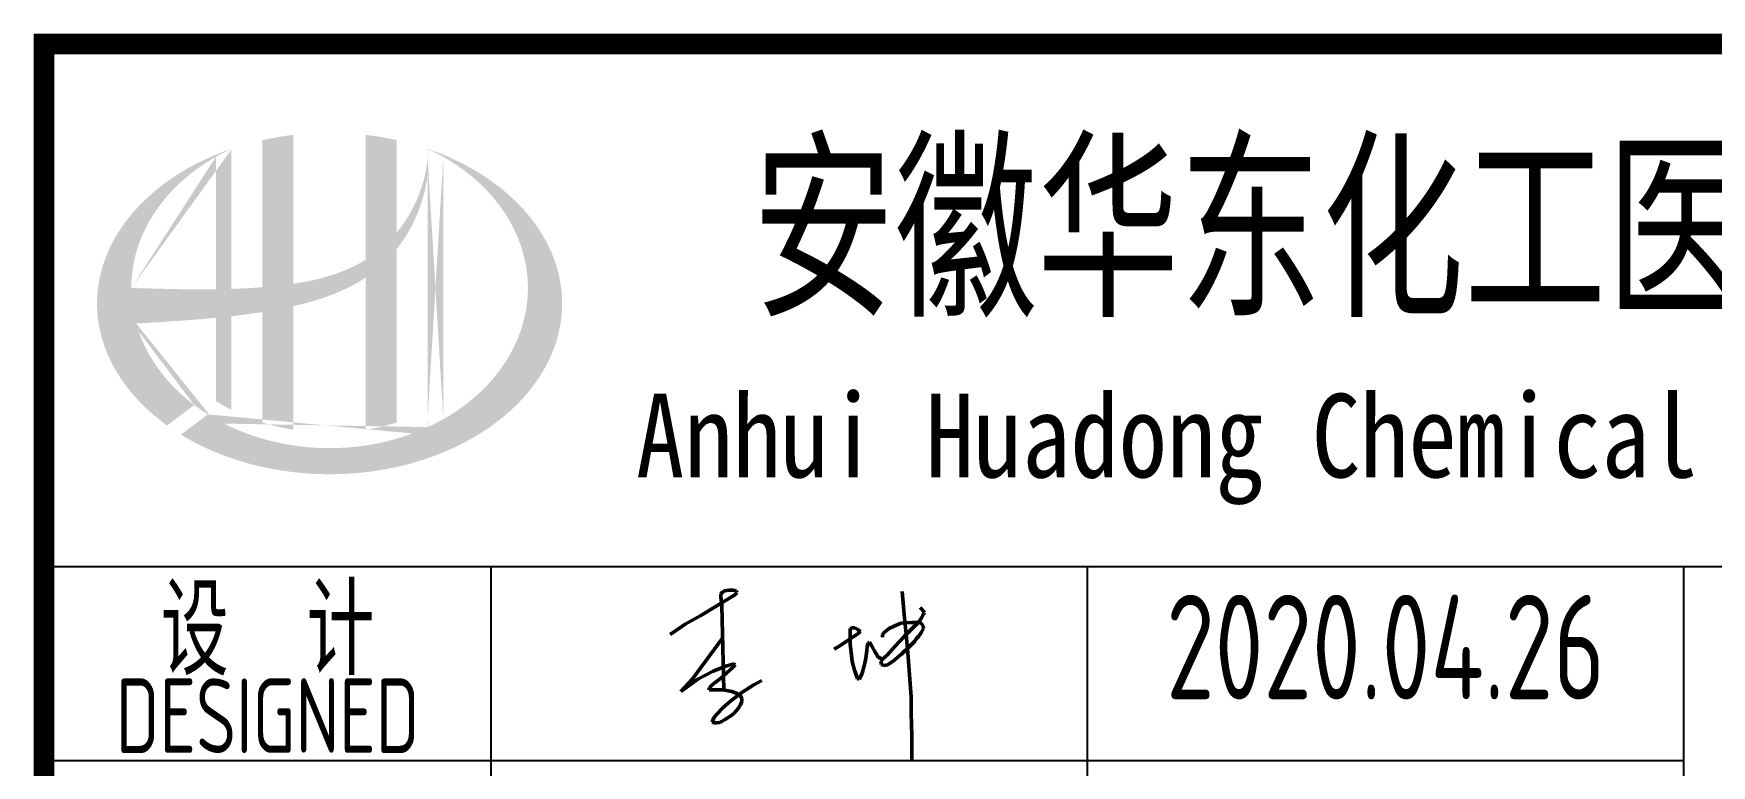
# Model space of a CAD drawing. Extents: x 1151645 to 1632247, y -116298 to 25377.
# Drawn here: x 1227171 to 1232799, y -96415 to -93963 of the extents above; entities that cross this region are included whole.
import ezdxf
from ezdxf.enums import TextEntityAlignment as Align

# ---------------------------------------------------------------- set-up
doc = ezdxf.new("R2010")
doc.units = 0
doc.header["$LTSCALE"] = 1000
doc.header["$MEASUREMENT"] = 0
doc.linetypes.add('2', pattern=[18.5, 12, -3, 0.5, -3])
doc.layers.get('0').update_dxf_attribs({"linetype": 'CONTINUOUS'})
doc.styles.add('AHD', font='sceie.shx', dxfattribs={"width": 0.7, "bigfont": 'sceic.shx'})
doc.styles.add('ECEC_TQ_S', font='')
doc.styles.add('sceie', font='sceie.shx', dxfattribs={"width": 0.7, "bigfont": 'sceic.shx'})
doc.styles.get('ECEC_TQ_S').set_extended_font_data('SimSun')

# ---------------------------------------------------------------- blocks, each defined once
blk = doc.blocks.new('qm')
at = {"lineweight": 50}
for p, q in [((-943370.6, -984436), (-943386.4, -984438.4)), ((-943358.3, -984436), (-943370.6, -984436)), ((-943347.6, -984439), (-943358.3, -984436)), ((-943465.8, -984521.4), (-943349.4, -984450.5)), ((-943396.1, -984445.4), (-943398.8, -984448.7)), ((-943398.8, -984448.7), (-943398.8, -984459)), ((-943398.8, -984459), (-943396.1, -984488.1)), ((-943386.4, -984438.4), (-943396.1, -984445.4)), ((-943396.1, -984488.1), (-943388.7, -984770.8)), ((-943349.4, -984450.5), (-943345.2, -984444.2)), ((-943345.2, -984444.2), (-943347.6, -984439)), ((-942790.9, -984440.7), (-942784.5, -984517.7)), ((-943547.1, -984570.6), (-943518.6, -984549.7)), ((-943518.6, -984549.7), (-943465.8, -984521.4)), ((-942815.2, -984555.8), (-942795.5, -984547)), ((-942795.5, -984547), (-942776.7, -984545.2)), ((-942784.5, -984517.7), (-942777.6, -984585.2)), ((-942776.7, -984545.2), (-942759.3, -984544.3)), ((-942759.3, -984544.3), (-942749.6, -984544.3)), ((-942752.8, -984559.9), (-942732.9, -984539.7)), ((-942749.6, -984544.3), (-942735.7, -984544.7)), ((-942735.7, -984544.7), (-942730, -984545.5)), ((-942732.9, -984539.7), (-942725.5, -984529.5)), ((-942718.3, -984507.7), (-942730.2, -984494.8)), ((-942730, -984545.5), (-942723.8, -984550.4)), ((-942725.5, -984529.5), (-942719.1, -984516.7)), ((-942723.8, -984550.4), (-942720.8, -984557)), ((-942719.1, -984516.7), (-942717.3, -984511)), ((-942717.3, -984511), (-942718.3, -984507.7)), ((-943568.4, -984584.4), (-943547.1, -984570.6)), ((-943393.3, -984596.7), (-943493.3, -984731.8)), ((-942978.2, -984608), (-942959.2, -984595.7)), ((-942960.5, -984562), (-942964.8, -984565.1)), ((-942964.8, -984565.1), (-942964.8, -984617.8)), ((-942950, -984562), (-942960.5, -984562)), ((-942959.2, -984595.7), (-942938.6, -984581.8)), ((-942941.4, -984566.4), (-942950, -984562)), ((-942930.9, -984574.6), (-942941.4, -984566.4)), ((-942938.6, -984581.8), (-942930.9, -984574.6)), ((-942857.2, -984594.1), (-942856.4, -984584.4)), ((-942856.4, -984584.4), (-942848.4, -984575.4)), ((-942848.4, -984575.4), (-942834.4, -984564.4)), ((-942834.4, -984564.4), (-942815.2, -984555.8)), ((-942814.3, -984623.8), (-942783, -984590.7)), ((-942783, -984590.7), (-942752.8, -984559.9)), ((-942777.6, -984585.2), (-942772.2, -984646.7)), ((-942742.2, -984598.4), (-942749.8, -984607.7)), ((-942736.3, -984591.1), (-942742.2, -984598.4)), ((-942730.4, -984584.2), (-942736.3, -984591.1)), ((-942725.6, -984577.1), (-942730.4, -984584.2)), ((-942722.2, -984570.7), (-942725.6, -984577.1)), ((-942719.7, -984563.8), (-942722.2, -984570.7)), ((-942720.8, -984557), (-942719.7, -984563.8)), ((-943018.8, -984634.4), (-942999.9, -984622.2)), ((-942999.9, -984622.2), (-942978.2, -984608)), ((-942964.8, -984617.8), (-942962.1, -984644.3)), ((-942962.1, -984644.3), (-942958.8, -984675)), ((-942912.2, -984664.1), (-942909.6, -984639.3)), ((-942909.6, -984639.3), (-942907.9, -984623.6)), ((-942907.9, -984623.6), (-942904.7, -984613.7)), ((-942904.7, -984613.7), (-942900.5, -984610.6)), ((-942900.5, -984610.6), (-942892.1, -984623.8)), ((-942892.1, -984623.8), (-942882.9, -984641.9)), ((-942882.9, -984641.9), (-942871.2, -984660.5)), ((-942871.2, -984660.5), (-942856.6, -984667.4)), ((-942855.7, -984666.2), (-942842.5, -984654.6)), ((-942842.5, -984654.6), (-942814.3, -984623.8)), ((-942802.7, -984658.6), (-942815.9, -984670.1)), ((-942792.4, -984649.6), (-942802.7, -984658.6)), ((-942781.5, -984639.7), (-942792.4, -984649.6)), ((-942772.3, -984630.7), (-942781.5, -984639.7)), ((-942761.4, -984620.1), (-942772.3, -984630.7)), ((-942772.2, -984646.7), (-942766.2, -984719.5)), ((-942749.8, -984607.7), (-942761.4, -984620.1)), ((-943476, -984734.3), (-943425.2, -984707.2)), ((-943425.2, -984707.2), (-943382.4, -984690.6)), ((-943357.6, -984694.6), (-943400.6, -984732)), ((-943382.4, -984690.6), (-943355, -984683.3)), ((-943350.7, -984686.1), (-943357.6, -984694.6)), ((-943355, -984683.3), (-943350.7, -984686.1)), ((-942958.8, -984675), (-942951.1, -984704.5)), ((-942951.1, -984704.5), (-942940.7, -984732.2)), ((-942935, -984735.3), (-942925, -984714.3)), ((-942925, -984714.3), (-942916.9, -984685.4)), ((-942916.9, -984685.4), (-942912.2, -984664.1)), ((-942860.9, -984673.9), (-942855.7, -984666.2)), ((-942860.9, -984684.9), (-942860.9, -984673.9)), ((-942850.6, -984688.5), (-942860.9, -984684.9)), ((-942840.3, -984686.5), (-942850.6, -984688.5)), ((-942827.9, -984678.2), (-942840.3, -984686.5)), ((-942815.9, -984670.1), (-942827.9, -984678.2)), ((-943493.3, -984731.8), (-943532.7, -984775.8)), ((-943532.7, -984775.8), (-943476, -984734.3)), ((-943426.7, -984752.5), (-943437.7, -984764.8)), ((-943437.7, -984764.8), (-943437.7, -984770)), ((-943437.7, -984770), (-943392.9, -984770)), ((-943400.6, -984732), (-943426.7, -984752.5)), ((-943392.9, -984770), (-943380.2, -984772.5)), ((-943380.2, -984772.5), (-943361.5, -984776)), ((-943328.1, -984779), (-943287.8, -984753.7)), ((-943287.8, -984753.7), (-943261.2, -984739.1)), ((-942940.7, -984732.2), (-942935, -984735.3)), ((-942766.2, -984719.5), (-942760.9, -984794)), ((-943413.6, -984852.5), (-943391, -984829.4)), ((-943391, -984829.4), (-943365.3, -984806.5)), ((-943365.3, -984806.5), (-943328.1, -984779)), ((-943361.5, -984776), (-943344.6, -984782.3)), ((-943344.6, -984782.3), (-943334.6, -984788.5)), ((-943333, -984820.9), (-943340.3, -984832.4)), ((-943334.6, -984788.5), (-943328.5, -984800.6)), ((-943328.5, -984809.7), (-943333, -984820.9)), ((-943328.5, -984800.6), (-943328.5, -984809.7)), ((-942760.9, -984794), (-942760.9, -984848.2)), ((-943427.9, -984878.6), (-943422.3, -984863.8)), ((-943424, -984881), (-943427.9, -984878.6)), ((-943412.8, -984881), (-943424, -984881)), ((-943422.3, -984863.8), (-943413.6, -984852.5)), ((-943401.6, -984879.3), (-943412.8, -984881)), ((-943397, -984875.8), (-943401.6, -984879.3)), ((-943387.2, -984871.2), (-943397, -984875.8)), ((-943377.6, -984865.5), (-943387.2, -984871.2)), ((-943364.9, -984856.8), (-943377.6, -984865.5)), ((-943354.6, -984848.2), (-943364.9, -984856.8)), ((-943347.5, -984841), (-943354.6, -984848.2)), ((-943340.3, -984832.4), (-943347.5, -984841)), ((-942760.9, -984848.2), (-942758, -984923.5)), ((-942758, -984923.5), (-942758, -985007.1))]:
    blk.add_line(p, q, dxfattribs=at)
at = {"style": 'sceie', "width": 0.8}
for p in [(-941169.6, -984626.3), (-941208.7, -985276.9), (-941182.6, -985940.5), (-941143.6, -986591.1), (-941130.5, -987189.7)]:
    blk.add_attdef('2020.04.26', text='', height=350, dxfattribs=at).set_placement(p, align=Align.MIDDLE)

msp = doc.modelspace()

# ---------------------------------------------------------------- hatches: boundary and pattern name
h = msp.add_hatch(color=256)
edge = h.paths.add_edge_path()
edge.add_spline(control_points=[(1228042.9, -94876.4), (1228049, -94875.1), (1228055.1, -94873.6), (1228104.2, -94861.8), (1228146.8, -94848.8), (1228221.8, -94817.6), (1228254.7, -94800.7), (1228285.6, -94780.1)], knot_values=[61.629012, 61.629012, 61.629012, 61.629012, 63.330431, 63.330431, 75.353634, 75.353634, 85.398649, 85.398649, 85.398649, 85.398649], degree=3, periodic=0)
edge.add_line((1228285.6, -94780.1), (1228285.6, -95290.3))
edge.add_spline(control_points=[(1228285.6, -95290.3), (1228302.7, -95287.6), (1228319.7, -95284.2), (1228354.5, -95276.2), (1228372.2, -95271.4), (1228389.6, -95265.9)], knot_values=[4.908456, 4.908456, 4.908456, 4.908456, 4.992821, 4.992821, 5.083034, 5.083034, 5.083034, 5.083034], degree=3, periodic=0)
edge.add_line((1228389.6, -95265.9), (1228389.6, -94684.5))
edge.add_spline(control_points=[(1228389.6, -94684.5), (1228398.2, -94673.5), (1228406.4, -94662.2), (1228432.5, -94622.5), (1228448.1, -94592.6), (1228477.4, -94519.8), (1228488.6, -94476), (1228493.3, -94430.7), (1228493.4, -94429.4), (1228493.6, -94428.1)], knot_values=[97.991744, 97.991744, 97.991744, 97.991744, 101.64219, 101.64219, 110.337975, 110.337975, 121.934322, 121.934322, 122.270691, 122.270691, 122.270691, 122.270691], degree=3, periodic=0)
edge.add_line((1228493.6, -94428.1), (1228493.6, -94357.7))
edge.add_spline(control_points=[(1228493.6, -94357.7), (1228493.5, -94365.3), (1228493.1, -94373), (1228492.5, -94380.7)], knot_values=[126.194075, 126.194075, 126.194075, 126.194075, 128.396762, 128.396762, 128.396762, 128.396762], degree=3, periodic=0)
edge.add_spline(control_points=[(1228492.5, -94380.7), (1228492.1, -94386.9), (1228491.5, -94393.1), (1228490.7, -94399.3)], knot_values=[124.417049, 124.417049, 124.417049, 124.417049, 126.194075, 126.194075, 126.194075, 126.194075], degree=3, periodic=0)
edge.add_spline(control_points=[(1228490.7, -94399.3), (1228489.5, -94408.5), (1228488.1, -94417.6), (1228486.3, -94426.7)], knot_values=[121.80529, 121.80529, 121.80529, 121.80529, 124.417049, 124.417049, 124.417049, 124.417049], degree=3, periodic=0)
edge.add_spline(control_points=[(1228486.3, -94426.7), (1228483.9, -94438.8), (1228481, -94451), (1228477.5, -94463)], knot_values=[118.31574, 118.31574, 118.31574, 118.31574, 121.80529, 121.80529, 121.80529, 121.80529], degree=3, periodic=0)
edge.add_spline(control_points=[(1228477.5, -94463), (1228474, -94475.1), (1228469.9, -94487.1), (1228465.4, -94499)], knot_values=[114.795988, 114.795988, 114.795988, 114.795988, 118.31574, 118.31574, 118.31574, 118.31574], degree=3, periodic=0)
edge.add_spline(control_points=[(1228465.4, -94499), (1228460.9, -94510.7), (1228455.9, -94522.2), (1228450.5, -94533.5)], knot_values=[111.329641, 111.329641, 111.329641, 111.329641, 114.795988, 114.795988, 114.795988, 114.795988], degree=3, periodic=0)
edge.add_spline(control_points=[(1228450.5, -94533.5), (1228445, -94545.1), (1228438.9, -94556.4), (1228432.5, -94567.5)], knot_values=[107.79529, 107.79529, 107.79529, 107.79529, 111.329641, 111.329641, 111.329641, 111.329641], degree=3, periodic=0)
edge.add_spline(control_points=[(1228432.5, -94567.5), (1228426.2, -94578.3), (1228419.4, -94588.9), (1228412.3, -94599.2)], knot_values=[104.343579, 104.343579, 104.343579, 104.343579, 107.79529, 107.79529, 107.79529, 107.79529], degree=3, periodic=0)
edge.add_spline(control_points=[(1228412.3, -94599.2), (1228405.1, -94609.5), (1228397.5, -94619.6), (1228389.6, -94629.3)], knot_values=[100.8507, 100.8507, 100.8507, 100.8507, 104.343579, 104.343579, 104.343579, 104.343579], degree=3, periodic=0)
edge.add_line((1228389.6, -94629.3), (1228389.6, -94320))
edge.add_spline(control_points=[(1228389.6, -94320), (1228355.5, -94312.4), (1228320.7, -94306.6), (1228285.6, -94302.5)], knot_values=[4.423999, 4.423999, 4.423999, 4.423999, 4.558741, 4.558741, 4.558741, 4.558741], degree=3, periodic=0)
edge.add_line((1228285.6, -94302.5), (1228285.6, -94720.6))
edge.add_spline(control_points=[(1228285.6, -94720.6), (1228213.6, -94765.2), (1228129.4, -94788.4), (1228042.9, -94801.4)], knot_values=[63.246215, 63.246215, 63.246215, 63.246215, 87.689124, 87.689124, 87.689124, 87.689124], degree=3, periodic=0)
edge.add_line((1228042.9, -94801.4), (1228042.9, -94302.5))
edge.add_spline(control_points=[(1228042.9, -94302.5), (1228007.7, -94306.6), (1227972.9, -94312.4), (1227938.9, -94320)], knot_values=[4.866038, 4.866038, 4.866038, 4.866038, 5.000777, 5.000777, 5.000777, 5.000777], degree=3, periodic=0)
edge.add_line((1227938.9, -94320), (1227938.9, -94812.8))
edge.add_spline(control_points=[(1227938.9, -94812.8), (1227937.2, -94813), (1227902.3, -94815.6), (1227867.6, -94817.4), (1227834.9, -94818.4)], knot_values=[43.657356, 43.657356, 43.657356, 43.657356, 44.134253, 53.497092, 53.497092, 53.497092, 53.497092], degree=3, periodic=0)
edge.add_line((1227834.9, -94818.4), (1227834.9, -94349.3))
edge.add_spline(control_points=[(1227834.9, -94349.3), (1227817.8, -94355.1), (1227801.1, -94361.4), (1227784.7, -94368.1)], knot_values=[5.14157, 5.14157, 5.14157, 5.14157, 5.212921, 5.212921, 5.212921, 5.212921], degree=3, periodic=0)
edge.add_spline(control_points=[(1227784.7, -94368.1), (1227777.8, -94371), (1227770.9, -94373.9), (1227738.7, -94388.1), (1227714.2, -94400.3), (1227690.7, -94413.5)], knot_values=[5.212921, 5.212921, 5.212921, 5.212921, 5.24296, 5.24296, 5.355623, 5.355623, 5.355623, 5.355623], degree=3, periodic=0)
edge.add_spline(control_points=[(1227690.7, -94413.5), (1227675.8, -94421.9), (1227661.4, -94430.6), (1227647.4, -94439.7)], knot_values=[5.355623, 5.355623, 5.355623, 5.355623, 5.426974, 5.426974, 5.426974, 5.426974], degree=3, periodic=0)
edge.add_spline(control_points=[(1227647.4, -94439.7), (1227640, -94444.5), (1227632.7, -94449.5), (1227619.2, -94458.9), (1227612.9, -94463.5), (1227606.8, -94468.1)], knot_values=[5.426974, 5.426974, 5.426974, 5.426974, 5.464765, 5.464765, 5.498325, 5.498325, 5.498325, 5.498325], degree=3, periodic=0)
edge.add_spline(control_points=[(1227606.8, -94468.1), (1227580.8, -94487.6), (1227556.7, -94508.5), (1227534.8, -94530.5)], knot_values=[5.498325, 5.498325, 5.498325, 5.498325, 5.641027, 5.641027, 5.641027, 5.641027], degree=3, periodic=0)
edge.add_spline(control_points=[(1227534.8, -94530.5), (1227527.8, -94537.5), (1227521, -94544.6), (1227500.6, -94567.2), (1227487.7, -94583), (1227475.9, -94599.2)], knot_values=[5.641027, 5.641027, 5.641027, 5.641027, 5.686569, 5.686569, 5.783729, 5.783729, 5.783729, 5.783729], degree=3, periodic=0)
edge.add_spline(control_points=[(1227475.9, -94599.2), (1227460.8, -94620), (1227447.5, -94641.4), (1227434.4, -94666.4), (1227432.8, -94669.5), (1227431.2, -94672.7)], knot_values=[5.783729, 5.783729, 5.783729, 5.783729, 5.908374, 5.908374, 5.92643, 5.92643, 5.92643, 5.92643], degree=3, periodic=0)
edge.add_spline(control_points=[(1227431.2, -94672.7), (1227418.7, -94697.8), (1227408.7, -94723.5), (1227401.2, -94749.4)], knot_values=[5.92643, 5.92643, 5.92643, 5.92643, 6.069132, 6.069132, 6.069132, 6.069132], degree=3, periodic=0)
edge.add_spline(control_points=[(1227401.2, -94749.4), (1227397.9, -94760.5), (1227395.2, -94771.7), (1227389.8, -94797.8), (1227387.5, -94812.9), (1227386.1, -94827.9)], knot_values=[6.069132, 6.069132, 6.069132, 6.069132, 6.130179, 6.130179, 6.211834, 6.211834, 6.211834, 6.211834], degree=3, periodic=0)
edge.add_spline(control_points=[(1227386.1, -94827.9), (1227384.9, -94841.1), (1227384.2, -94854.3), (1227384.2, -94867.5)], knot_values=[6.211834, 6.211834, 6.211834, 6.211834, 6.283185, 6.283185, 6.283185, 6.283185], degree=3, periodic=0)
edge.add_spline(control_points=[(1227384.2, -94867.5), (1227384.2, -94876.8), (1227384.5, -94886.1), (1227385.2, -94895.5)], knot_values=[6.283185, 6.283185, 6.283185, 6.283185, 6.333655, 6.333655, 6.333655, 6.333655], degree=3, periodic=0)
edge.add_spline(control_points=[(1227385.2, -94895.5), (1227386.4, -94914.1), (1227388.9, -94932.7), (1227392.7, -94951.2)], knot_values=[6.333655, 6.333655, 6.333655, 6.333655, 6.434594, 6.434594, 6.434594, 6.434594], degree=3, periodic=0)
edge.add_spline(control_points=[(1227392.7, -94951.2), (1227392.9, -94952.5), (1227393.2, -94953.7), (1227397.1, -94972.2), (1227401.9, -94989.4), (1227407.8, -95006.4)], knot_values=[6.434594, 6.434594, 6.434594, 6.434594, 6.441278, 6.441278, 6.535532, 6.535532, 6.535532, 6.535532], degree=3, periodic=0)
edge.add_spline(control_points=[(1227407.8, -95006.4), (1227414, -95024.6), (1227421.5, -95042.7), (1227430.3, -95060.4)], knot_values=[6.535532, 6.535532, 6.535532, 6.535532, 6.636471, 6.636471, 6.636471, 6.636471], degree=3, periodic=0)
edge.add_spline(control_points=[(1227430.3, -95060.4), (1227432.5, -95064.9), (1227434.8, -95069.4), (1227444.1, -95087), (1227451.8, -95100.1), (1227460.2, -95112.9)], knot_values=[6.636471, 6.636471, 6.636471, 6.636471, 6.661894, 6.661894, 6.73741, 6.73741, 6.73741, 6.73741], degree=3, periodic=0)
edge.add_spline(control_points=[(1227460.2, -95112.9), (1227471.3, -95130.1), (1227483.7, -95146.9), (1227497.3, -95163.2)], knot_values=[6.73741, 6.73741, 6.73741, 6.73741, 6.838349, 6.838349, 6.838349, 6.838349], degree=3, periodic=0)
edge.add_spline(control_points=[(1227497.3, -95163.2), (1227503.2, -95170.4), (1227509.3, -95177.5), (1227523.8, -95193.4), (1227532.4, -95202.3), (1227541.3, -95210.9)], knot_values=[6.838349, 6.838349, 6.838349, 6.838349, 6.88251, 6.88251, 6.939288, 6.939288, 6.939288, 6.939288], degree=3, periodic=0)
edge.add_spline(control_points=[(1227541.3, -95210.9), (1227557, -95226.3), (1227573.9, -95241.1), (1227591.8, -95255.3)], knot_values=[6.939288, 6.939288, 6.939288, 6.939288, 7.040227, 7.040227, 7.040227, 7.040227], degree=3, periodic=0)
edge.add_spline(control_points=[(1227591.8, -95255.3), (1227600.7, -95262.4), (1227609.9, -95269.3), (1227619.4, -95276.1)], knot_values=[7.040227, 7.040227, 7.040227, 7.040227, 7.090696, 7.090696, 7.090696, 7.090696], degree=3, periodic=0)
edge.add_line((1227619.4, -95276.1), (1227710.5, -95207.7))
edge.add_ellipse((1228164.2, -94815.5), major_axis=(665, 0), ratio=0.806676, start_angle=192.819, end_angle=226.9853, ccw=False)
edge.add_spline(control_points=[(1227515.8, -94934.5), (1227539.8, -94933), (1227563.9, -94931.6), (1227652.6, -94926.1), (1227717.4, -94921.7), (1227782.9, -94915.4)], knot_values=[11.398263, 11.398263, 11.398263, 11.398263, 18.40729, 18.40729, 37.18094, 37.18094, 37.18094, 37.18094], degree=3, periodic=0)
edge.add_line((1227782.9, -94915.4), (1227782.9, -95194.5))
edge.add_spline(control_points=[(1227782.9, -95194.5), (1227786.4, -95196.7), (1227790, -95198.9), (1227807, -95209.1), (1227820.7, -95216.7), (1227834.9, -95223.8)], knot_values=[4.049945, 4.049945, 4.049945, 4.049945, 4.072021, 4.072021, 4.153257, 4.153257, 4.153257, 4.153257], degree=3, periodic=0)
edge.add_line((1227834.9, -95223.8), (1227834.9, -94910))
edge.add_spline(control_points=[(1227834.9, -94910), (1227867.1, -94906.3), (1227899.4, -94902.1), (1227934.3, -94896.7), (1227936.6, -94896.3), (1227938.9, -94896)], knot_values=[42.135009, 42.135009, 42.135009, 42.135009, 51.307228, 51.307228, 51.948574, 51.948574, 51.948574, 51.948574], degree=3, periodic=0)
edge.add_line((1227938.9, -94896), (1227938.9, -95265.9))
edge.add_spline(control_points=[(1227938.9, -95265.9), (1227972.5, -95276.4), (1228007.4, -95284.6), (1228042.9, -95290.3)], knot_values=[4.34174, 4.34174, 4.34174, 4.34174, 4.516316, 4.516316, 4.516316, 4.516316], degree=3, periodic=0)
edge.add_line((1228042.9, -95290.3), (1228042.9, -94876.4))
edge = h.paths.add_edge_path(flags=16)
edge.add_ellipse((1228164.2, -94815.5), major_axis=(665, 0), ratio=0.806676, start_angle=124.9875, end_angle=179.999, ccw=False)
edge.add_line((1227782.9, -94376), (1227782.9, -94819.6))
edge.add_spline(control_points=[(1227782.9, -94819.6), (1227687.5, -94820.9), (1227593.6, -94817.9), (1227499.2, -94815.5)], knot_values=[11.27373, 11.27373, 11.27373, 11.27373, 38.687513, 38.687513, 38.687513, 38.687513], degree=3, periodic=0)
edge = h.paths.add_edge_path()
edge.add_spline(control_points=[(1227665.4, -95306.6), (1227696.4, -95325.6), (1227729.6, -95342.9), (1227814.2, -95380.1), (1227867.5, -95398), (1227978.2, -95424.5), (1228035.7, -95433.2), (1228151.8, -95441), (1228210.5, -95440.1), (1228326, -95428.6), (1228382.9, -95418.1), (1228491.9, -95388), (1228544.1, -95368.5), (1228641, -95321.6), (1228685.8, -95294.3), (1228765.7, -95233.3), (1228800.9, -95199.7), (1228860.2, -95128.3), (1228884.3, -95090.4), (1228920.7, -95012.3), (1228933, -94972), (1228945.6, -94890.8), (1228945.9, -94849.9), (1228934.4, -94768.4), (1228922.6, -94727.9), (1228887, -94649.2), (1228863.2, -94610.9), (1228804.4, -94538.8), (1228769.3, -94504.8), (1228689.5, -94443.2), (1228644.8, -94415.5), (1228563.6, -94375.7), (1228529.2, -94361.5), (1228493.6, -94349.3)], knot_values=[0.886421, 0.886421, 0.886421, 0.886421, 1.040557, 1.040557, 1.261172, 1.261172, 1.481788, 1.481788, 1.702404, 1.702404, 1.92302, 1.92302, 2.143636, 2.143636, 2.364252, 2.364252, 2.584868, 2.584868, 2.805484, 2.805484, 3.026099, 3.026099, 3.246715, 3.246715, 3.46852, 3.46852, 3.690325, 3.690325, 3.91213, 3.91213, 4.133935, 4.133935, 4.283209, 4.283209, 4.283209, 4.283209], degree=3, periodic=0)
edge.add_line((1228493.6, -94349.3), (1228493.6, -94349.3))
edge.add_spline(control_points=[(1228493.6, -94349.4), (1228493.6, -94352.2), (1228493.6, -94354.9), (1228493.6, -94357.7)], knot_values=[128.396762, 128.396762, 128.396762, 128.396762, 129.192193, 129.192193, 129.192193, 129.192193], degree=3, periodic=0)
edge.add_line((1228493.6, -94357.7), (1228493.6, -95281.6))
edge.add_ellipse((1228164.2, -94815.5), major_axis=(665, 0), ratio=0.806676, start_angle=232.1054, end_angle=299.6833, ccw=False)
edge.add_line((1227755.8, -95238.8), (1227665.4, -95306.6))
edge = h.paths.add_edge_path(flags=16)
edge.add_ellipse((1228164.2, -94815.5), major_axis=(665, 0), ratio=0.806676, start_angle=304.9875, end_angle=415.0121, ccw=False)
edge.add_line((1228545.6, -95255), (1228545.6, -94376))
h = msp.add_hatch(color=256)
edge = h.paths.add_edge_path()
edge.add_spline(control_points=[(1228042.9, -94876.4), (1228049, -94875.1), (1228055.1, -94873.6), (1228104.2, -94861.8), (1228146.8, -94848.8), (1228221.8, -94817.6), (1228254.7, -94800.7), (1228285.6, -94780.1)], knot_values=[61.629012, 61.629012, 61.629012, 61.629012, 63.330431, 63.330431, 75.353634, 75.353634, 85.398649, 85.398649, 85.398649, 85.398649], degree=3, periodic=0)
edge.add_line((1228285.6, -94780.1), (1228285.6, -95290.3))
edge.add_spline(control_points=[(1228285.6, -95290.3), (1228302.7, -95287.6), (1228319.7, -95284.2), (1228354.5, -95276.2), (1228372.2, -95271.4), (1228389.6, -95265.9)], knot_values=[4.908456, 4.908456, 4.908456, 4.908456, 4.992821, 4.992821, 5.083034, 5.083034, 5.083034, 5.083034], degree=3, periodic=0)
edge.add_line((1228389.6, -95265.9), (1228389.6, -94684.5))
edge.add_spline(control_points=[(1228389.6, -94684.5), (1228398.2, -94673.5), (1228406.4, -94662.2), (1228432.5, -94622.5), (1228448.1, -94592.6), (1228477.4, -94519.8), (1228488.6, -94476), (1228493.3, -94430.7), (1228493.4, -94429.4), (1228493.6, -94428.1)], knot_values=[97.991744, 97.991744, 97.991744, 97.991744, 101.64219, 101.64219, 110.337975, 110.337975, 121.934322, 121.934322, 122.270691, 122.270691, 122.270691, 122.270691], degree=3, periodic=0)
edge.add_line((1228493.6, -94428.1), (1228493.6, -94357.7))
edge.add_spline(control_points=[(1228493.6, -94357.7), (1228493.5, -94365.3), (1228493.1, -94373), (1228492.5, -94380.7)], knot_values=[126.194075, 126.194075, 126.194075, 126.194075, 128.396762, 128.396762, 128.396762, 128.396762], degree=3, periodic=0)
edge.add_spline(control_points=[(1228492.5, -94380.7), (1228492.1, -94386.9), (1228491.5, -94393.1), (1228490.7, -94399.3)], knot_values=[124.417049, 124.417049, 124.417049, 124.417049, 126.194075, 126.194075, 126.194075, 126.194075], degree=3, periodic=0)
edge.add_spline(control_points=[(1228490.7, -94399.3), (1228489.5, -94408.5), (1228488.1, -94417.6), (1228486.3, -94426.7)], knot_values=[121.80529, 121.80529, 121.80529, 121.80529, 124.417049, 124.417049, 124.417049, 124.417049], degree=3, periodic=0)
edge.add_spline(control_points=[(1228486.3, -94426.7), (1228483.9, -94438.8), (1228481, -94451), (1228477.5, -94463)], knot_values=[118.31574, 118.31574, 118.31574, 118.31574, 121.80529, 121.80529, 121.80529, 121.80529], degree=3, periodic=0)
edge.add_spline(control_points=[(1228477.5, -94463), (1228474, -94475.1), (1228469.9, -94487.1), (1228465.4, -94499)], knot_values=[114.795988, 114.795988, 114.795988, 114.795988, 118.31574, 118.31574, 118.31574, 118.31574], degree=3, periodic=0)
edge.add_spline(control_points=[(1228465.4, -94499), (1228460.9, -94510.7), (1228455.9, -94522.2), (1228450.5, -94533.5)], knot_values=[111.329641, 111.329641, 111.329641, 111.329641, 114.795988, 114.795988, 114.795988, 114.795988], degree=3, periodic=0)
edge.add_spline(control_points=[(1228450.5, -94533.5), (1228445, -94545.1), (1228438.9, -94556.4), (1228432.5, -94567.5)], knot_values=[107.79529, 107.79529, 107.79529, 107.79529, 111.329641, 111.329641, 111.329641, 111.329641], degree=3, periodic=0)
edge.add_spline(control_points=[(1228432.5, -94567.5), (1228426.2, -94578.3), (1228419.4, -94588.9), (1228412.3, -94599.2)], knot_values=[104.343579, 104.343579, 104.343579, 104.343579, 107.79529, 107.79529, 107.79529, 107.79529], degree=3, periodic=0)
edge.add_spline(control_points=[(1228412.3, -94599.2), (1228405.1, -94609.5), (1228397.5, -94619.6), (1228389.6, -94629.3)], knot_values=[100.8507, 100.8507, 100.8507, 100.8507, 104.343579, 104.343579, 104.343579, 104.343579], degree=3, periodic=0)
edge.add_line((1228389.6, -94629.3), (1228389.6, -94320))
edge.add_spline(control_points=[(1228389.6, -94320), (1228355.5, -94312.4), (1228320.7, -94306.6), (1228285.6, -94302.5)], knot_values=[4.423999, 4.423999, 4.423999, 4.423999, 4.558741, 4.558741, 4.558741, 4.558741], degree=3, periodic=0)
edge.add_line((1228285.6, -94302.5), (1228285.6, -94720.6))
edge.add_spline(control_points=[(1228285.6, -94720.6), (1228213.6, -94765.2), (1228129.4, -94788.4), (1228042.9, -94801.4)], knot_values=[63.246215, 63.246215, 63.246215, 63.246215, 87.689124, 87.689124, 87.689124, 87.689124], degree=3, periodic=0)
edge.add_line((1228042.9, -94801.4), (1228042.9, -94302.5))
edge.add_spline(control_points=[(1228042.9, -94302.5), (1228007.7, -94306.6), (1227972.9, -94312.4), (1227938.9, -94320)], knot_values=[4.866038, 4.866038, 4.866038, 4.866038, 5.000777, 5.000777, 5.000777, 5.000777], degree=3, periodic=0)
edge.add_line((1227938.9, -94320), (1227938.9, -94812.8))
edge.add_spline(control_points=[(1227938.9, -94812.8), (1227937.2, -94813), (1227902.3, -94815.6), (1227867.6, -94817.4), (1227834.9, -94818.4)], knot_values=[43.657356, 43.657356, 43.657356, 43.657356, 44.134253, 53.497092, 53.497092, 53.497092, 53.497092], degree=3, periodic=0)
edge.add_line((1227834.9, -94818.4), (1227834.9, -94349.3))
edge.add_spline(control_points=[(1227834.9, -94349.3), (1227817.8, -94355.1), (1227801.1, -94361.4), (1227784.7, -94368.1)], knot_values=[5.14157, 5.14157, 5.14157, 5.14157, 5.212921, 5.212921, 5.212921, 5.212921], degree=3, periodic=0)
edge.add_spline(control_points=[(1227784.7, -94368.1), (1227777.8, -94371), (1227770.9, -94373.9), (1227738.7, -94388.1), (1227714.2, -94400.3), (1227690.7, -94413.5)], knot_values=[5.212921, 5.212921, 5.212921, 5.212921, 5.24296, 5.24296, 5.355623, 5.355623, 5.355623, 5.355623], degree=3, periodic=0)
edge.add_spline(control_points=[(1227690.7, -94413.5), (1227675.8, -94421.9), (1227661.4, -94430.6), (1227647.4, -94439.7)], knot_values=[5.355623, 5.355623, 5.355623, 5.355623, 5.426974, 5.426974, 5.426974, 5.426974], degree=3, periodic=0)
edge.add_spline(control_points=[(1227647.4, -94439.7), (1227640, -94444.5), (1227632.7, -94449.5), (1227619.2, -94458.9), (1227612.9, -94463.5), (1227606.8, -94468.1)], knot_values=[5.426974, 5.426974, 5.426974, 5.426974, 5.464765, 5.464765, 5.498325, 5.498325, 5.498325, 5.498325], degree=3, periodic=0)
edge.add_spline(control_points=[(1227606.8, -94468.1), (1227580.8, -94487.6), (1227556.7, -94508.5), (1227534.8, -94530.5)], knot_values=[5.498325, 5.498325, 5.498325, 5.498325, 5.641027, 5.641027, 5.641027, 5.641027], degree=3, periodic=0)
edge.add_spline(control_points=[(1227534.8, -94530.5), (1227527.8, -94537.5), (1227521, -94544.6), (1227500.6, -94567.2), (1227487.7, -94583), (1227475.9, -94599.2)], knot_values=[5.641027, 5.641027, 5.641027, 5.641027, 5.686569, 5.686569, 5.783729, 5.783729, 5.783729, 5.783729], degree=3, periodic=0)
edge.add_spline(control_points=[(1227475.9, -94599.2), (1227460.8, -94620), (1227447.5, -94641.4), (1227434.4, -94666.4), (1227432.8, -94669.5), (1227431.2, -94672.7)], knot_values=[5.783729, 5.783729, 5.783729, 5.783729, 5.908374, 5.908374, 5.92643, 5.92643, 5.92643, 5.92643], degree=3, periodic=0)
edge.add_spline(control_points=[(1227431.2, -94672.7), (1227418.7, -94697.8), (1227408.7, -94723.5), (1227401.2, -94749.4)], knot_values=[5.92643, 5.92643, 5.92643, 5.92643, 6.069132, 6.069132, 6.069132, 6.069132], degree=3, periodic=0)
edge.add_spline(control_points=[(1227401.2, -94749.4), (1227397.9, -94760.5), (1227395.2, -94771.7), (1227389.8, -94797.8), (1227387.5, -94812.9), (1227386.1, -94827.9)], knot_values=[6.069132, 6.069132, 6.069132, 6.069132, 6.130179, 6.130179, 6.211834, 6.211834, 6.211834, 6.211834], degree=3, periodic=0)
edge.add_spline(control_points=[(1227386.1, -94827.9), (1227384.9, -94841.1), (1227384.2, -94854.3), (1227384.2, -94867.5)], knot_values=[6.211834, 6.211834, 6.211834, 6.211834, 6.283185, 6.283185, 6.283185, 6.283185], degree=3, periodic=0)
edge.add_spline(control_points=[(1227384.2, -94867.5), (1227384.2, -94876.8), (1227384.5, -94886.1), (1227385.2, -94895.5)], knot_values=[6.283185, 6.283185, 6.283185, 6.283185, 6.333655, 6.333655, 6.333655, 6.333655], degree=3, periodic=0)
edge.add_spline(control_points=[(1227385.2, -94895.5), (1227386.4, -94914.1), (1227388.9, -94932.7), (1227392.7, -94951.2)], knot_values=[6.333655, 6.333655, 6.333655, 6.333655, 6.434594, 6.434594, 6.434594, 6.434594], degree=3, periodic=0)
edge.add_spline(control_points=[(1227392.7, -94951.2), (1227392.9, -94952.5), (1227393.2, -94953.7), (1227397.1, -94972.2), (1227401.9, -94989.4), (1227407.8, -95006.4)], knot_values=[6.434594, 6.434594, 6.434594, 6.434594, 6.441278, 6.441278, 6.535532, 6.535532, 6.535532, 6.535532], degree=3, periodic=0)
edge.add_spline(control_points=[(1227407.8, -95006.4), (1227414, -95024.6), (1227421.5, -95042.7), (1227430.3, -95060.4)], knot_values=[6.535532, 6.535532, 6.535532, 6.535532, 6.636471, 6.636471, 6.636471, 6.636471], degree=3, periodic=0)
edge.add_spline(control_points=[(1227430.3, -95060.4), (1227432.5, -95064.9), (1227434.8, -95069.4), (1227444.1, -95087), (1227451.8, -95100.1), (1227460.2, -95112.9)], knot_values=[6.636471, 6.636471, 6.636471, 6.636471, 6.661894, 6.661894, 6.73741, 6.73741, 6.73741, 6.73741], degree=3, periodic=0)
edge.add_spline(control_points=[(1227460.2, -95112.9), (1227471.3, -95130.1), (1227483.7, -95146.9), (1227497.3, -95163.2)], knot_values=[6.73741, 6.73741, 6.73741, 6.73741, 6.838349, 6.838349, 6.838349, 6.838349], degree=3, periodic=0)
edge.add_spline(control_points=[(1227497.3, -95163.2), (1227503.2, -95170.4), (1227509.3, -95177.5), (1227523.8, -95193.4), (1227532.4, -95202.3), (1227541.3, -95210.9)], knot_values=[6.838349, 6.838349, 6.838349, 6.838349, 6.88251, 6.88251, 6.939288, 6.939288, 6.939288, 6.939288], degree=3, periodic=0)
edge.add_spline(control_points=[(1227541.3, -95210.9), (1227557, -95226.3), (1227573.9, -95241.1), (1227591.8, -95255.3)], knot_values=[6.939288, 6.939288, 6.939288, 6.939288, 7.040227, 7.040227, 7.040227, 7.040227], degree=3, periodic=0)
edge.add_spline(control_points=[(1227591.8, -95255.3), (1227600.7, -95262.4), (1227609.9, -95269.3), (1227619.4, -95276.1)], knot_values=[7.040227, 7.040227, 7.040227, 7.040227, 7.090696, 7.090696, 7.090696, 7.090696], degree=3, periodic=0)
edge.add_line((1227619.4, -95276.1), (1227710.5, -95207.7))
edge.add_ellipse((1228164.2, -94815.5), major_axis=(665, 0), ratio=0.806676, start_angle=192.819, end_angle=226.9853, ccw=False)
edge.add_spline(control_points=[(1227515.8, -94934.5), (1227539.8, -94933), (1227563.9, -94931.6), (1227652.6, -94926.1), (1227717.4, -94921.7), (1227782.9, -94915.4)], knot_values=[11.398263, 11.398263, 11.398263, 11.398263, 18.40729, 18.40729, 37.18094, 37.18094, 37.18094, 37.18094], degree=3, periodic=0)
edge.add_line((1227782.9, -94915.4), (1227782.9, -95194.5))
edge.add_spline(control_points=[(1227782.9, -95194.5), (1227786.4, -95196.7), (1227790, -95198.9), (1227807, -95209.1), (1227820.7, -95216.7), (1227834.9, -95223.8)], knot_values=[4.049945, 4.049945, 4.049945, 4.049945, 4.072021, 4.072021, 4.153257, 4.153257, 4.153257, 4.153257], degree=3, periodic=0)
edge.add_line((1227834.9, -95223.8), (1227834.9, -94910))
edge.add_spline(control_points=[(1227834.9, -94910), (1227867.1, -94906.3), (1227899.4, -94902.1), (1227934.3, -94896.7), (1227936.6, -94896.3), (1227938.9, -94896)], knot_values=[42.135009, 42.135009, 42.135009, 42.135009, 51.307228, 51.307228, 51.948574, 51.948574, 51.948574, 51.948574], degree=3, periodic=0)
edge.add_line((1227938.9, -94896), (1227938.9, -95265.9))
edge.add_spline(control_points=[(1227938.9, -95265.9), (1227972.5, -95276.4), (1228007.4, -95284.6), (1228042.9, -95290.3)], knot_values=[4.34174, 4.34174, 4.34174, 4.34174, 4.516316, 4.516316, 4.516316, 4.516316], degree=3, periodic=0)
edge.add_line((1228042.9, -95290.3), (1228042.9, -94876.4))
edge = h.paths.add_edge_path(flags=16)
edge.add_ellipse((1228164.2, -94815.5), major_axis=(665, 0), ratio=0.806676, start_angle=124.9875, end_angle=179.999, ccw=False)
edge.add_line((1227782.9, -94376), (1227782.9, -94819.6))
edge.add_spline(control_points=[(1227782.9, -94819.6), (1227687.5, -94820.9), (1227593.6, -94817.9), (1227499.2, -94815.5)], knot_values=[11.27373, 11.27373, 11.27373, 11.27373, 38.687513, 38.687513, 38.687513, 38.687513], degree=3, periodic=0)
edge = h.paths.add_edge_path()
edge.add_spline(control_points=[(1227665.4, -95306.6), (1227696.4, -95325.6), (1227729.6, -95342.9), (1227814.2, -95380.1), (1227867.5, -95398), (1227978.2, -95424.5), (1228035.7, -95433.2), (1228151.8, -95441), (1228210.5, -95440.1), (1228326, -95428.6), (1228382.9, -95418.1), (1228491.9, -95388), (1228544.1, -95368.5), (1228641, -95321.6), (1228685.8, -95294.3), (1228765.7, -95233.3), (1228800.9, -95199.7), (1228860.2, -95128.3), (1228884.3, -95090.4), (1228920.7, -95012.3), (1228933, -94972), (1228945.6, -94890.8), (1228945.9, -94849.9), (1228934.4, -94768.4), (1228922.6, -94727.9), (1228887, -94649.2), (1228863.2, -94610.9), (1228804.4, -94538.8), (1228769.3, -94504.8), (1228689.5, -94443.2), (1228644.8, -94415.5), (1228563.6, -94375.7), (1228529.2, -94361.5), (1228493.6, -94349.3)], knot_values=[0.886421, 0.886421, 0.886421, 0.886421, 1.040557, 1.040557, 1.261172, 1.261172, 1.481788, 1.481788, 1.702404, 1.702404, 1.92302, 1.92302, 2.143636, 2.143636, 2.364252, 2.364252, 2.584868, 2.584868, 2.805484, 2.805484, 3.026099, 3.026099, 3.246715, 3.246715, 3.46852, 3.46852, 3.690325, 3.690325, 3.91213, 3.91213, 4.133935, 4.133935, 4.283209, 4.283209, 4.283209, 4.283209], degree=3, periodic=0)
edge.add_line((1228493.6, -94349.3), (1228493.6, -94349.3))
edge.add_spline(control_points=[(1228493.6, -94349.4), (1228493.6, -94352.2), (1228493.6, -94354.9), (1228493.6, -94357.7)], knot_values=[128.396762, 128.396762, 128.396762, 128.396762, 129.192193, 129.192193, 129.192193, 129.192193], degree=3, periodic=0)
edge.add_line((1228493.6, -94357.7), (1228493.6, -95281.6))
edge.add_ellipse((1228164.2, -94815.5), major_axis=(665, 0), ratio=0.806676, start_angle=232.1054, end_angle=299.6833, ccw=False)
edge.add_line((1227755.8, -95238.8), (1227665.4, -95306.6))
edge = h.paths.add_edge_path(flags=16)
edge.add_ellipse((1228164.2, -94815.5), major_axis=(665, 0), ratio=0.806676, start_angle=304.9875, end_angle=415.0121, ccw=False)
edge.add_line((1228545.6, -95255), (1228545.6, -94376))

# ---------------------------------------------------------------- linework, layer by layer
for p, q in [((1227206.4, -95748.1), (1245206.4, -95748.1)), ((1228706.4, -98998.1), (1228706.4, -95748.1)), ((1230706.4, -98998.1), (1230706.4, -95748.1)), ((1232706.4, -98998.1), (1232706.4, -95748.1)), ((1227206.4, -96398.1), (1232706.4, -96398.1))]:
    msp.add_line(p, q)
at = {"const_width": 70}
msp.add_lwpolyline([(1227206.4, -93998.1), (1227206.4, -99998.1)], dxfattribs=at)
msp.add_lwpolyline([(1245206.4, -93998.1, 70, 70, 0), (1227206.4, -93998.1, 70, 70, 0), (1227206.4, -99998.1, 0, 0, 0)], format="xyseb")

# ---------------------------------------------------------------- block references
at = {"color": 4, "linetype": '2'}
ref = msp.add_blockref('qm', (2172875.3, 888608.4), dxfattribs=at)
ref.add_attrib('2020.04.26', '2020.04.26', dxfattribs={"height": 350, "style": 'sceie', "width": 0.8}).set_placement((1231705.7, -96017.9), align=Align.MIDDLE)

# ---------------------------------------------------------------- texts
for s, height, style, width, p in [('安徽华东化工医药工程有限责任公司', 500, 'ECEC_TQ_S', 0.7, (1233401.3, -94598.1)), ('安徽华东化工医药工程有限责任公司', 500, 'ECEC_TQ_S', 0.7, (1233401.3, -94598.1)), ('Anhui Huadong Chemical & Medical Engineering Co.,Ltd', 280, 'ECEC_TQ_S', 0.85, (1233401.3, -95348.1)), ('Anhui Huadong Chemical & Medical Engineering Co.,Ltd', 280, 'ECEC_TQ_S', 0.85, (1233401.3, -95348.1)), ('设  计', 300, 'AHD', 0.8, (1227956.4, -95948.1)), ('设  计', 300, 'AHD', 0.8, (1227956.4, -95948.1)), ('DESIGNED', 250, 'AHD', 0.8, (1227956.4, -96248.1)), ('DESIGNED', 250, 'AHD', 0.8, (1227956.4, -96248.1))]:
    msp.add_text(s, height=height, dxfattribs=dict(style=style, width=width)).set_placement(p, align=Align.MIDDLE)

doc.saveas('drawing.dxf')
